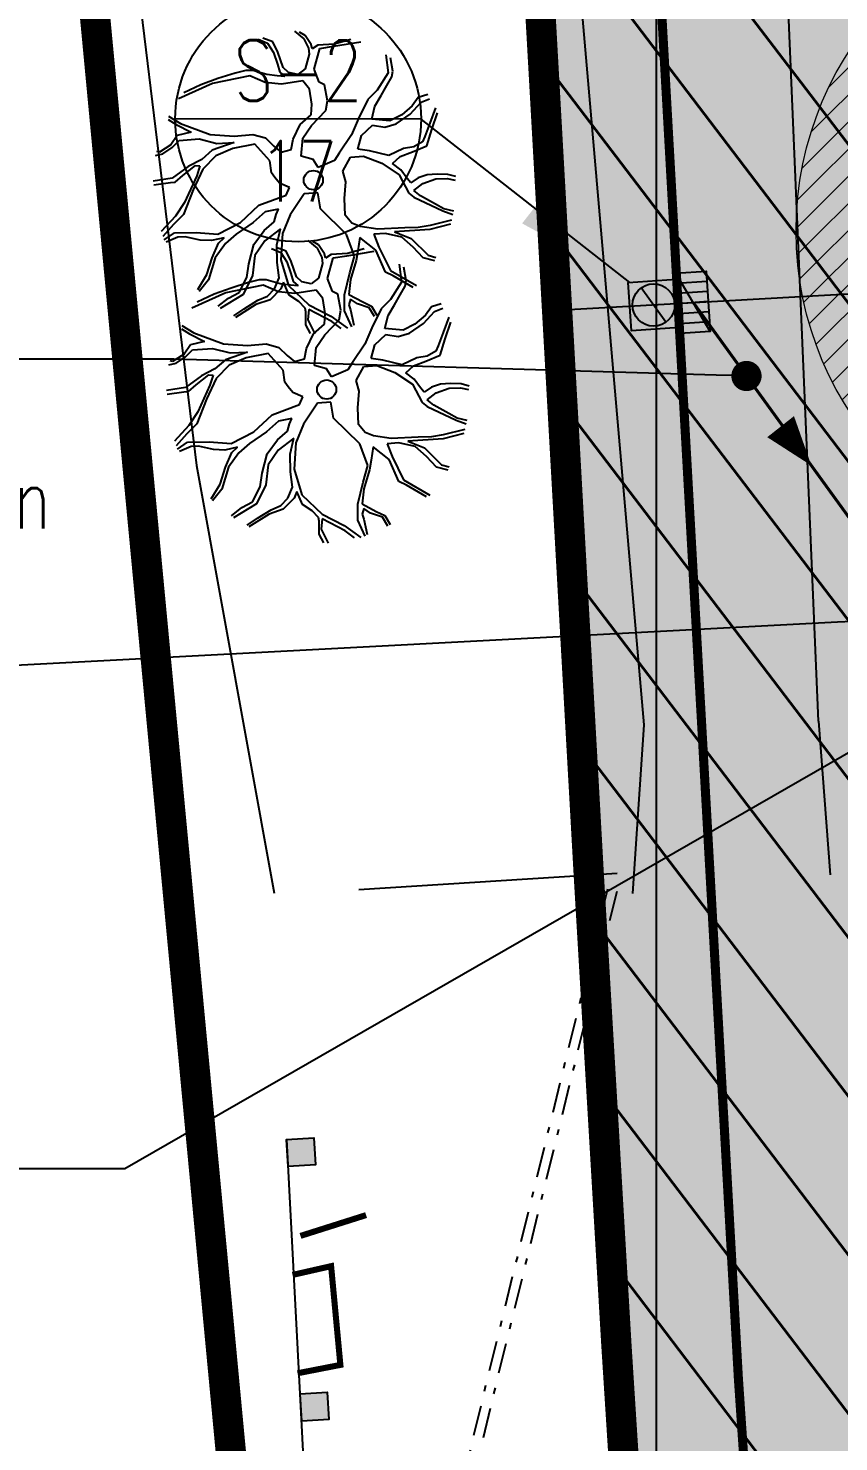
# Model space of a CAD drawing. Extents: x 352140 to 354978, y 6304672 to 6307963.
# Drawn here: x 352289.63 to 352303.01, y 6305574.06 to 6305597.43 of the extents above; entities that cross this region are included whole.
import ezdxf
from ezdxf import colors
from ezdxf.entities.mleader import LeaderData, LeaderLine
from ezdxf.enums import TextEntityAlignment as Align
from ezdxf.math import Vec2, Vec3

# ---------------------------------------------------------------- set-up
doc = ezdxf.new("R2010")
doc.units = 0
for name, pattern in [('CENTER', [50.800000000000004, 31.75, -6.35, 6.35, -6.35]), ('CONTINUOS', [0]), ('DASHDOT', [1, 0.5, -0.25, 0, -0.25]), ('DASHED', [19.049999999999997, 12.7, -6.35]), ('JPG_DASHDOT', [1, 0.5, -0.25, 0, -0.25])]:
    doc.linetypes.add(name, pattern=pattern)
doc.layers.get('0').update_dxf_attribs({"linetype": 'CONTINUOUS'})
for name, color, linetype in [('00-S2_ALL AREA APORTANTES', 150, 'CONTINUOUS'), ('00_All ext_Descarga sum', 1, 'CONTINUOUS'), ('00_All ext_Txt', 4, 'CONTINUOUS'), ('00_S2_All ext_Sumidero', 3, 'CONTINUOUS'), ('01_Dem Ext_Transl_niv.anillo', 130, 'CONTINUOUS'), ('02_Geo ext_Acotamiento', 7, 'CONTINUOUS'), ('02_Geo ext_Eje', 4, 'CONTINUOUS'), ('03_Pav ext_HCV', 34, 'CONTINUOUS'), ('03_Pav ext_Vereda HC', 42, 'CONTINUOUS'), ('03_Pav proy_Solera Tipo A', 1, 'CONTINUOUS'), ('03_S2_Pav ext_Borde vereda', 7, 'CONTINUOUS'), ('05_All ext_Txt', 4, 'CONTINUOUS'), ('1-CERCO MALLA', 252, 'MALLA_LINE'), ('1-coordenadas', 8, 'CONTINUOUS'), ('1-OA', 7, 'CONTINUOUS'), ('1-PILAR', 252, 'CONTINUOUS'), ('1-REJA', 252, 'FENCELINE1'), ('TOP-URB-SOLERAS', 2, 'JPG_DASHDOT'), ('Z-ARBOLX', 253, 'CONTINUOUS')]:
    doc.layers.add(name, color=color, linetype=linetype)
doc.layers.add('0_ASD_LINEA OFICIAL', color=253, linetype='DASHDOT', lineweight=20)
doc.layers.add('0_ASD_TOPOGRAFIA_ELEMENTOS', color=7, linetype='CONTINUOS', lineweight=5, true_color=0xbdbdbd)
doc.styles.add('ROMANS', font='romans.shx', dxfattribs={"width": 0.75})
doc.linetypes.add('FENCELINE1', pattern='A,6.35,-2.54,[133,ltypeshp.shx,S=2.54,R=0,X=-2.54,Y=0],-2.54,25.4', length=36.83)
doc.linetypes.add('MALLA_LINE', pattern='A,0.5,-0.2,["MLL",Standard,S=0.1,R=0,X=-0.1,Y=-0.05],-0.25', length=0.95)
doc.dimstyles.new('acio', dxfattribs={"dimscale": 0, "dimtxt": 2, "dimasz": 2, "dimexe": 1, "dimexo": 1, "dimtad": 1, "dimrnd": 0.05, "dimzin": 1, "dimtxsty": 'ROMANS', "dimcen": 2.5, "dimclrt": 2, "dimaunit": 2, "dimazin": 0, "dimtfac": 1, "dimtmove": 0, "dimatfit": 3, "dimfxl": 1, "dimfxlon": 1, "dimarcsym": 0})
doc.dimstyles.new('Principal', dxfattribs={"dimscale": 0, "dimtxt": 2, "dimasz": 2, "dimexe": 1, "dimexo": 1, "dimtad": 1, "dimrnd": 0.05, "dimzin": 1, "dimtxsty": 'ROMANS', "dimcen": 2.5, "dimclrt": 2, "dimaunit": 2, "dimadec": 0, "dimazin": 0, "dimtfac": 1, "dimtmove": 0, "dimatfit": 3, "dimfxl": 1, "dimfxlon": 1, "dimarcsym": 0})
pattern_1 = [(127.2451660467093, (0, 0), (-1.263734244477452, -0.9607975902004564), [])]

# ---------------------------------------------------------------- blocks, each defined once
blk = doc.blocks.new('COORDENADAS')
at = {"layer": '1-coordenadas'}
blk.add_line((120, -900.625), (120, -0.625), dxfattribs=at)
blk = doc.blocks.new('ARBOLX')
at = {"layer": 'Z-ARBOLX', "linetype": 'Continuous'}
for p, q in [((-1.334957128487986, 4.572708738811343), (-1.667915192419059, 4.694562601183861)), ((-0.6188166282991006, 4.924697207883582), (-0.3111254566792923, 4.670389656703264)), ((-0.2690927321900745, 4.779911369283582), (-0.4569497017619142, 4.89381944006891)), ((-0.07332751649482816, 4.488184894018559), (-0.2690927321900745, 4.779911369283582)), ((-1.82012200963527, 4.665258889070174), (-1.51126371132159, 4.527837354404255)), ((-1.51126371132159, 4.527837354404255), (-1.319061263919139, 4.217488017080541)), ((-1.170397401340779, 4.228165087553862), (-1.334957128487986, 4.572708738811343)), ((-1.319061263919139, 4.217488017080541), (-1.181569427202703, 3.83950285031824)), ((-0.994168169675504, 3.7256817098787), (-1.170397401340779, 4.228165087553862)), ((-0.3111254566792923, 4.670389656703264), (-0.1592634293847368, 4.36773566696138)), ((-0.1592634293847368, 4.36773566696138), (-0.134519885440568, 4.167403262665175)), ((-0.03820254175116133, 4.344642067471796), (-0.07332751649482816, 4.488184894018559)), ((0.1524921555264882, 4.464830943166817), (-0.03820254175116133, 4.344642067471796)), ((0.02133109376700304, 3.668807244375785), (0.2152120881764858, 4.35507058312578)), ((0.6828185207832576, 4.500518425673363), (0.1524921555264882, 4.464830943166817)), ((0.2152120881764858, 4.35507058312578), (0.6683670678685303, 4.424761256490456)), ((0.6683670678685303, 4.424761256490456), (1.563932405914784, 4.573050795059316)), ((1.234688375402584, 4.64919465674393), (0.6828185207832576, 4.500518425673363)), ((-1.181569427202703, 3.83950285031824), (-1.107251345466466, 3.571374881301381)), ((-0.134519885440568, 4.167403262665175), (-0.2688115360624579, 3.685118691937532)), ((2.39871336374199, 4.147145875245769), (2.471124411347773, 3.55324137282696)), ((2.626963462500498, 3.601585922204322), (2.544291329424595, 4.047617335651012)), ((-3.159052287126542, 3.356637383818452), (-3.721739471008732, 3.151254726975822)), ((-2.094434389919115, 3.446537914176588), (-3.3365359034824, 3.194881873290797)), ((-2.579609177894781, 3.539089954829251), (-3.159052287126542, 3.356637383818452)), ((-2.227481562754292, 3.628494122043776), (-2.579609177894781, 3.539089954829251)), ((-1.997671241089847, 3.623691677819807), (-2.227481562754292, 3.628494122043776)), ((-1.590464561063527, 3.233291871227266), (-2.094434389919115, 3.446537914176588)), ((-1.540089521306072, 3.497367076808587), (-1.997671241089847, 3.623691677819807)), ((-1.193197165183847, 3.450927543430225), (-1.540089521306072, 3.497367076808587)), ((-0.9470470029782518, 3.423274385768309), (-1.193197165183847, 3.450927543430225)), ((-1.107251345466466, 3.571374881301381), (-0.9470470029782518, 3.423274385768309)), ((-0.3443740956627153, 3.289005883565551), (-1.057746333864088, 3.170696385774136)), ((-0.8171186224644771, 3.555065322927476), (-0.994168169675504, 3.7256817098787)), ((-0.5137828355027523, 3.497200927471567), (-0.8171186224644771, 3.555065322927476)), ((-0.2688115360624579, 3.685118691937532), (-0.5137828355027523, 3.497200927471567)), ((-0.1245686732399918, 3.012427216204742), (-0.3443740956627153, 3.289005883565551)), ((0.1918988827937937, 3.245045056715753), (0.02133109376700304, 3.668807244375785)), ((2.471124411347773, 3.55324137282696), (2.10978451340452, 2.976994965898484)), ((2.432279944822767, 3.13039049042527), (2.591037985791445, 3.41325797844911)), ((2.591037985791445, 3.41325797844911), (2.626963462500498, 3.601585922204322)), ((-3.3365359034824, 3.194881873290797), (-4.457083465928918, 2.691385731153787)), ((-3.721739471008732, 3.151254726975822), (-4.275291723258306, 2.885359547766711)), ((-1.057746333864088, 3.170696385774136), (-1.590464561063527, 3.233291871227266)), ((-0.05315967456772341, 2.509774419355381), (-0.1245686732399918, 3.012427216204742)), ((0.3629999269405744, 3.154067071762256), (0.1918988827937937, 3.245045056715753)), ((0.471652196298237, 2.625007243319487), (0.3629999269405744, 3.154067071762256)), ((2.10978451340452, 2.976994965898484), (1.798819655144143, 2.664823765757319)), ((2.242475160171125, 2.795537996022176), (2.432279944822767, 3.13039049042527)), ((3.779054874567919, 2.834443213201666), (3.467386679165429, 2.73775222526092)), ((-0.07708895924770331, 2.162581976830552), (-0.05315967456772341, 2.509774419355381)), ((0.4104598273524971, 2.304225611967922), (0.471652196298237, 2.625007243319487)), ((1.798819655144143, 2.664823765757319), (1.491052961599962, 2.039321505400949)), ((1.926286778962094, 2.015066156647663), (2.028996601537983, 2.445036566537965)), ((2.028996601537983, 2.445036566537965), (2.242475160171125, 2.795537996022176)), ((3.268337870075811, 2.463001838392302), (2.91703259163296, 2.158525984625157)), ((3.194378335560032, 2.183691893351352), (3.563705852097883, 2.582535980609464)), ((3.467386679165429, 2.73775222526092), (3.268337870075811, 2.463001838392302)), ((3.563705852097883, 2.582535980609464), (3.834577915349655, 2.687009247689275)), ((4.030422503515183, 2.395698857231764), (3.848971770128628, 1.88294291839884)), ((-4.798486811667317, 2.007533968802818), (-4.537114283477422, 1.840565835969755)), ((-4.785493245504767, 2.119083785592011), (-4.384818187038036, 1.87028374370675)), ((-4.384818187038036, 1.87028374370675), (-3.407016077080698, 1.507448190688592)), ((-0.4319768194891367, 1.839487040582753), (-0.07708895924770331, 2.162581976830552)), ((-0.06113353578894021, 1.807781120694926), (0.4104598273524971, 2.304225611967922)), ((1.491052961599962, 2.039321505400949), (1.261601187229644, 1.496686035567109)), ((2.522941717646063, 1.960018081241287), (1.926286778962094, 2.015066156647663)), ((2.91703259163296, 2.158525984625157), (2.522941717646063, 1.960018081241287)), ((2.734759521548767, 1.860841732343033), (3.194378335560032, 2.183691893351352)), ((3.848971770128628, 1.88294291839884), (3.681881320719185, 1.445520045768717)), ((3.914065641008165, 1.674913277334781), (4.102721283226856, 2.225331026305867)), ((-4.501176878863589, 1.481953212056396), (-4.707480248922366, 1.169119262684035)), ((-4.537114283477422, 1.840565835969755), (-4.040834914055267, 1.589319381286259)), ((-4.040834914055267, 1.589319381286259), (-4.501176878863589, 1.481953212056396)), ((-3.407016077080698, 1.507448190688592), (-2.620891236914758, 1.455293017434087)), ((-2.620891236914758, 1.455293017434087), (-2.002690919078304, 1.51324359795035)), ((-2.002690919078304, 1.51324359795035), (-1.585459526229897, 1.394616234914793)), ((-0.6706428978877739, 1.356948009517509), (-0.4319768194891367, 1.839487040582753)), ((-0.3497306780482177, 1.393536889925599), (-0.06113353578894021, 1.807781120694926)), ((1.261601187229644, 1.496686035567109), (0.8527357737766579, 0.8904693877102545)), ((1.465433393915191, 1.027973327856671), (1.592530042458748, 1.472594199263767)), ((1.592530042458748, 1.472594199263767), (1.951050136485719, 1.814729971563793)), ((1.951050136485719, 1.814729971563793), (2.35869088565596, 1.75670206245195)), ((2.35869088565596, 1.75670206245195), (2.734759521548767, 1.860841732343033)), ((3.681881320719185, 1.445520045768717), (3.605504441307858, 1.264467127406533)), ((3.749024213880148, 1.139724599057445), (3.914065641008165, 1.674913277334781)), ((-5.088338338542599, 0.9290508510384825), (-5.16905880599279, 0.944449102948056)), ((-4.707480248922366, 1.169119262684035), (-5.088338338542599, 0.9290508510384825)), ((-4.974006834342617, 0.8682047302754654), (-4.661102046527958, 1.082199708725966)), ((-4.661102046527958, 1.082199708725966), (-4.428888005830231, 1.311587270316522)), ((-4.428888005830231, 1.311587270316522), (-3.769881649014678, 1.361753683717325)), ((-3.769881649014678, 1.361753683717325), (-3.190773422876191, 1.212246661267272)), ((-3.33863476226179, 0.9865016838230076), (-3.689949947458445, 0.6820277204496961)), ((-2.620098620474892, 1.240227000856976), (-3.33863476226179, 0.9865016838230076)), ((-2.656103469579648, 1.051482972294252), (-3.225975748789097, 0.8084347257336049)), ((-3.190773422876191, 1.212246661267272), (-2.620098620474892, 1.240227000856976)), ((-1.938734454486621, 1.188322272813821), (-2.656103469579648, 1.051482972294252)), ((-1.435636483030066, 0.6427775770043809), (-1.938734454486621, 1.188322272813821)), ((-1.585459526229897, 1.394616234914793), (-1.301265459936985, 1.125478232541354)), ((-1.301265459936985, 1.125478232541354), (-1.067553575866441, 0.9243294715070078)), ((-1.067553575866441, 0.9243294715070078), (-0.7353900180896744, 1.017531718352984)), ((-0.7353900180896744, 1.017531718352984), (-0.6706428978877739, 1.356948009517509)), ((-0.4005397869514127, 0.7970897856557713), (-0.3497306780482177, 1.393536889925599)), ((1.853052416545324, 0.9733335413475288), (1.465433393915191, 1.027973327856671)), ((2.492899128904355, 0.8122400335578277), (1.853052416545324, 0.9733335413475288)), ((2.978507986024852, 1.052059890385863), (2.492899128904355, 0.8122400335578277)), ((2.863742412604552, 0.7805341136681818), (3.270600452086001, 0.9375703307396179)), ((3.323361226615816, 1.103384273468691), (2.978507986024852, 1.052059890385863)), ((3.270600452086001, 0.9375703307396179), (3.749024213880148, 1.139724599057445)), ((3.605504441307858, 1.264467127406533), (3.323361226615816, 1.103384273468691)), ((-5.214198586731982, 0.8162175979596213), (-4.974006834342617, 0.8682047302754654)), ((-4.314265398675161, 0.1559465842292411), (-3.89501672517963, 0.4864977603792795)), ((-3.689949947458445, 0.6820277204496961), (-4.131566336955075, 0.4535495749314578)), ((-3.89501672517963, 0.4864977603792795), (-3.749985096462296, 0.4781339947985543)), ((-3.749985096462296, 0.4781339947985543), (-3.855090560561621, 0.1464267369447043)), ((-3.225975748789097, 0.8084347257336049), (-3.646391548979409, 0.3609975342787948)), ((-1.386058226128625, 0.2425368701842672), (-1.435636483030066, 0.6427775770043809)), ((-0.003716366969456431, 0.6823554507718654), (-0.4005397869514127, 0.7970897856557713)), ((0.155310942071992, 0.4173708303278545), (-0.003716366969456431, 0.6823554507718654)), ((0.7016780989933977, 0.6456004210285755), (0.155310942071992, 0.4173708303278545)), ((0.8527357737766579, 0.8904693877102545), (0.7016780989933977, 0.6456004210285755)), ((0.9710481524552961, 0.3012280793409445), (1.225974699001199, 0.7605003133685386)), ((1.225974699001199, 0.7605003133685386), (1.65205377114944, 0.7967612653537799)), ((1.65205377114944, 0.7967612653537799), (2.256616955882237, 0.5638947878869658)), ((2.256616955882237, 0.5638947878869658), (2.832885564598655, 0.1802809128057561)), ((2.611150119373633, 0.5550339114615781), (2.863742412604552, 0.7805341136681818)), ((2.885745525028142, 0.346507159552857), (2.611150119373633, 0.5550339114615781)), ((-4.666391124025722, 0.06655232437151426), (-5.291800130425145, -0.02907987978687743)), ((-4.131566336955075, 0.4535495749314578), (-4.666391124025722, 0.06655232437151426)), ((-4.566439717156754, -0.06962308301626763), (-4.314265398675161, 0.1559465842292411)), ((-3.855090560561621, 0.1464267369447043), (-4.253592527551518, -0.7354516030391096)), ((-3.646391548979409, 0.3609975342787948), (-3.965421376928134, -0.3211261106880556)), ((-1.26977688554598, 0.08351263854456192), (-1.386058226128625, 0.2425368701842672)), ((-1.116757638308627, -0.1022534454968991), (-1.26977688554598, 0.08351263854456192)), ((1.071296718336271, -0.05035005703757633), (0.9710481524552961, 0.3012280793409445)), ((2.832885564598655, 0.1802809128057561), (3.156551973257592, -0.4288312752978527)), ((3.101472908372671, 0.05097269850739394), (2.885745525028142, 0.346507159552857)), ((3.221376576064358, -0.0890088066826138), (3.101472908372671, 0.05097269850739394)), ((3.46317135361187, 0.07978119017207064), (3.221376576064358, -0.0890088066826138)), ((3.754530762199465, 0.1807775126999331), (3.46317135361187, 0.07978119017207064)), ((3.616170787268857, -0.1059811142895342), (4.043416986111879, 0.04716585421010677)), ((4.092198907464081, 0.1944363072743727), (3.754530762199465, 0.1807775126999331)), ((4.043416986111879, 0.04716585421010677), (4.421534644286112, 0.05353971724434814)), ((4.446722164203493, 0.1855773200350086), (4.092198907464081, 0.1944363072743727)), ((4.421534644286112, 0.05353971724434814), (4.684510197560485, 0.003374447744135978)), ((4.706065483540442, 0.1163712132711225), (4.446722164203493, 0.1855773200350086)), ((-5.27299518271775, -0.1497757724755502), (-4.715087545811002, -0.08032374778304074)), ((-4.715087545811002, -0.08032374778304074), (-4.566439717156754, -0.06962308301626763)), ((-3.965421376928134, -0.3211261106880556), (-4.288792963597189, -1.139253632423788)), ((-0.7874318082376703, -0.2431481463409), (-1.116757638308627, -0.1022534454968991)), ((-0.8985651477969441, -0.4956330870027159), (-0.7874318082376703, -0.2431481463409)), ((-0.3039314009292866, -0.4529309316731087), (-0.771086227361593, -1.145382680359035)), ((0.1421216354865464, -0.4204699485071615), (-0.3039314009292866, -0.4529309316731087)), ((0.2303758387315611, -0.9456386367764935), (0.1421216354865464, -0.4204699485071615)), ((1.027672704834913, -0.609131572797196), (1.071296718336271, -0.05035005703757633)), ((3.156551973257592, -0.4288312752978527), (3.320467922077114, -0.557474848761558)), ((3.319665398884354, -0.3424069417906139), (3.616170787268857, -0.1059811142895342)), ((3.537055366203276, -0.5207186763236678), (3.319665398884354, -0.3424069417906139)), ((-4.253592527551518, -0.7354516030391096), (-4.549376655003471, -1.187371329673624)), ((-2.411715261755489, -1.399529461066777), (-1.800600984707671, -0.8318835792015307)), ((-1.800600984707671, -0.8318835792015307), (-0.8985651477969441, -0.4956330870027159)), ((1.047983512952669, -1.160375584655412), (1.027672704834913, -0.609131572797196)), ((3.320467922077114, -0.557474848761558), (4.280790895340033, -1.014361279771038)), ((4.030207865946068, -0.790671145043234), (3.537055366203276, -0.5207186763236678)), ((4.315105329928883, -0.9428244028040353), (4.030207865946068, -0.790671145043234)), ((-4.549376655003471, -1.187371329673624), (-5.024522879535652, -1.702440573400963)), ((-4.288792963597189, -1.139253632423788), (-4.623700732399811, -1.466170241388681)), ((-3.155429016632297, -1.785294270077429), (-2.411715261755489, -1.399529461066777)), ((-1.992880843825333, -1.401353960769484), (-2.547590315940397, -1.784137046888645)), ((-1.590386205887626, -1.047862791432635), (-1.992880843825333, -1.401353960769484)), ((-1.624797805225171, -1.666750650898393), (-1.297057207959369, -1.377513317380362)), ((-1.154005075411078, -0.9552283452976553), (-1.590386205887626, -1.047862791432635)), ((-1.297057207959369, -1.377513317380362), (-1.230352234488237, -1.136286934843156)), ((-1.230352234488237, -1.136286934843156), (-1.154005075411078, -0.9552283452976553)), ((-0.771086227361593, -1.145382680359035), (-1.014987564854891, -1.763765412018984)), ((1.094728279529591, -1.794744848006303), (0.2303758387315611, -0.9456386367764935)), ((1.271413152273453, -1.417901617003736), (1.047983512952669, -1.160375584655412)), ((4.567783821432386, -1.325502758672883), (3.853102610465612, -1.499868349208555)), ((4.280790895340033, -1.014361279771038), (4.612126697541498, -1.137291763274334)), ((4.635224872857179, -1.023634461424081), (4.315105329928883, -0.9428244028040353)), ((-4.623700732399811, -1.466170241388681), (-4.96903463959643, -1.861521269242076)), ((-4.923450770321324, -1.977201971665636), (-4.592919406243709, -1.745726853268934)), ((-4.592919406243709, -1.745726853268934), (-3.87723278878002, -1.726106500887909)), ((-3.87723278878002, -1.726106500887909), (-3.155429016632297, -1.785294270077429)), ((-2.547590315940397, -1.784137046888645), (-2.898905501136142, -2.088611010260138)), ((-1.964572510435573, -2.130002181485906), (-1.624797805225171, -1.666750650898393)), ((-1.090486459694148, -1.612541382626659), (-1.604831918391028, -2.00300378119573)), ((-1.211630825592692, -2.136780842527514), (-1.090486459694148, -1.612541382626659)), ((-1.014987564854891, -1.763765412018984), (-1.075815259333467, -2.632006661326159)), ((1.356482948176563, -2.509134862179053), (1.094728279529591, -1.794744848006303)), ((1.543533544008824, -1.528581300473888), (1.271413152273453, -1.417901617003736)), ((2.133019421215067, -1.621318557474297), (1.543533544008824, -1.528581300473888)), ((2.377994439839313, -1.765845933899982), (1.996335716740759, -1.790836532425601)), ((1.996335716740759, -1.790836532425601), (2.166554996736522, -2.214111279845383)), ((3.02139407413506, -1.575849733630093), (2.133019421215067, -1.621318557474297)), ((2.919849488464024, -1.888944035570603), (2.377994439839313, -1.765845933899982)), ((3.847867351446439, -1.635712049801441), (2.682497353494909, -1.70682431525529)), ((2.682497353494909, -1.70682431525529), (3.226817509285866, -1.927767594970646)), ((3.463811097034522, -1.562449401229969), (3.02139407413506, -1.575849733630093)), ((3.853102610465612, -1.499868349208555), (3.463811097034522, -1.562449401229969)), ((4.532081041682432, -1.453511814399462), (3.847867351446439, -1.635712049801441)), ((-4.473095111023213, -1.886124442060463), (-4.859979186313467, -2.046960630366812)), ((-4.240088453884709, -1.871802898253009), (-4.473095111023213, -1.886124442060463)), ((-3.738583732196275, -1.987203763157595), (-4.240088453884709, -1.871802898253009)), ((-3.363682222999159, -1.999950108573103), (-3.738583732196275, -1.987203763157595)), ((-2.947689251806878, -1.903426413869965), (-3.363682222999159, -1.999950108573103)), ((-3.346902572901854, -2.569812745112358), (-3.12872572955439, -2.083806675642336)), ((-2.898905501136142, -2.088611010260138), (-3.242244864354689, -2.570495309057151)), ((-3.12872572955439, -2.083806675642336), (-2.947689251806878, -1.903426413869965)), ((-2.127228202792139, -2.76345212261549), (-1.964572510435573, -2.130002181485906)), ((-1.604831918391028, -2.00300378119573), (-1.928209114035781, -2.488696066980992)), ((-1.198489078878083, -2.725714035981582), (-1.211630825592692, -2.136780842527514)), ((1.473125112604976, -2.336224985045192), (1.412014005919445, -2.656580624234266)), ((1.535912489671318, -1.898628692611965), (1.473125112604976, -2.336224985045192)), ((2.064209777663564, -2.31212776866596), (1.535912489671318, -1.898628692611965)), ((2.386718966454282, -3.038127861262183), (2.064209777663564, -2.31212776866596)), ((2.166554996736522, -2.214111279845383), (2.542548110779535, -2.989781422698798)), ((3.297521280875117, -2.214950086978206), (2.919849488464024, -1.888944035570603)), ((3.226817509285866, -1.927767594970646), (3.790673780618818, -2.484902555699591)), ((3.62757026174404, -2.571328778394673), (3.297521280875117, -2.214950086978206)), ((-3.515679199596889, -3.124474379384992), (-3.346902572901854, -2.569812745112358)), ((-3.242244864354689, -2.570495309057151), (-3.463251418446816, -3.290610122758153)), ((-2.193210025541703, -3.220162496931152), (-2.127228202792139, -2.76345212261549)), ((-1.928209114035781, -2.488696066980992), (-2.013786479630653, -3.156583208094162)), ((-1.126561029690492, -3.228014087702832), (-1.198489078878083, -2.725714035981582)), ((-1.075815259333467, -2.632006661326159), (-0.8188519343557346, -3.482335324610176)), ((1.20811429434616, -3.067689525811147), (1.356482948176563, -2.509134862179053)), ((1.412014005919445, -2.656580624234266), (1.228870968227056, -3.286553623227519)), ((4.008077434345068, -2.6631963659147), (3.62757026174404, -2.571328778394673)), ((3.790673780618818, -2.484902555699591), (4.050028896574076, -2.554100645500512)), ((-3.818216761218537, -3.614111236456665), (-3.515679199596889, -3.124474379384992)), ((-2.455846845099586, -3.717431361907074), (-2.193210025541703, -3.220162496931152)), ((-2.013786479630653, -3.156583208094162), (-2.321541376556524, -3.782077452697195)), ((-1.279273271559759, -3.590117578647551), (-1.126561029690492, -3.228014087702832)), ((1.027458067265798, -3.795501575072194), (1.20811429434616, -3.067689525811147)), ((2.634876633992462, -3.163549172768398), (2.386718966454282, -3.038127861262183)), ((2.542548110779535, -2.989781422698798), (3.410897388940612, -3.487892874389217)), ((3.295422351206071, -3.543916736214669), (2.634876633992462, -3.163549172768398)), ((-3.463251418446816, -3.290610122758153), (-3.768642223425559, -3.68190680117732)), ((-2.805479632666902, -3.904686377140024), (-2.455846845099586, -3.717431361907074)), ((-1.515040173723719, -3.838129891484641), (-1.279273271559759, -3.590117578647551)), ((-1.070318617842531, -3.590951858497647), (-1.432358073348041, -3.951698239723555)), ((-0.9863226344323266, -3.372326409749803), (-1.070318617842531, -3.590951858497647)), ((-0.7957114154951341, -3.799470592235593), (-0.9863226344323266, -3.372326409749803)), ((-0.8188519343557346, -3.482335324610176), (-0.1447521046529801, -4.119270310598949)), ((1.228870968227056, -3.286553623227519), (1.176100226398376, -3.784830631166187)), ((-3.149609722535388, -4.171494752003127), (-2.805479632666902, -3.904686377140024)), ((-2.321541376556524, -3.782077452697195), (-3.079726397852937, -4.243595651310898)), ((-1.903598629604858, -4.116196824472354), (-2.570243964396468, -4.536396944282387)), ((-2.286408445397683, -4.258097031392026), (-1.833974726713677, -3.972912460099906)), ((-1.432358073348041, -3.951698239723555), (-1.903598629604858, -4.116196824472354)), ((-1.833974726713677, -3.972912460099906), (-1.515040173723719, -3.838129891484641)), ((-0.4808134451786827, -4.016106428338389), (-0.7957114154951341, -3.799470592235593)), ((-0.2710543784023685, -4.231998707804451), (-0.4808134451786827, -4.016106428338389)), ((-0.1447521046529801, -4.119270310598949), (0.58016244285227, -4.492193429479812)), ((1.03100304320651, -4.323813610704747), (1.027458067265798, -3.795501575072194)), ((1.231635063798421, -3.932256580925241), (1.175301614298405, -4.116691495320993)), ((1.175301614298405, -4.116691495320993), (1.227650023052774, -4.283243323503484)), ((1.176100226398376, -3.784830631166187), (1.632090717641404, -4.027950078545473)), ((1.452667171804933, -4.091529367382464), (1.231635063798421, -3.932256580925241)), ((1.845858357851284, -4.225304538320415), (1.452667171804933, -4.091529367382464)), ((1.632090717641404, -4.027950078545473), (1.920984958515874, -4.161573533578121)), ((1.920984958515874, -4.161573533578121), (2.092811043250549, -4.468025604161085)), ((-2.623293881049904, -4.486819953355734), (-2.286408445397683, -4.258097031392026)), ((-0.2518135322316084, -4.352777752470502), (-0.2710543784023685, -4.231998707804451)), ((-0.2502897481072068, -4.783339558576699), (-0.2518135322316084, -4.352777752470502)), ((-0.1530925300567105, -4.273813898660592), (-0.1775568991761247, -4.621335493231527)), ((-0.1775568991761247, -4.621335493231527), (0.05021821805075888, -5.075302792116418)), ((0.6085481274103586, -4.673486886906176), (-0.1530925300567105, -4.273813898660592)), ((0.58016244285227, -4.492193429479812), (1.122732690841985, -4.890776021476995)), ((1.269834150672068, -4.845230956165324), (1.03100304320651, -4.323813610704747)), ((1.227650023052774, -4.283243323503484), (1.339496738019079, -4.793189068856009)), ((2.021304879904164, -4.512723789812298), (1.845858357851284, -4.225304538320415)), ((-0.09480539370451879, -5.066950821870705), (-0.2502897481072068, -4.783339558576699)), ((0.9194356345024062, -4.908670448847261), (0.6085481274103586, -4.673486886906176))]:
    blk.add_line(p, q, dxfattribs=at)
at = {"layer": 'Z-ARBOLX'}
blk.add_circle((0, 0), 0.3171988003456461, dxfattribs=at)
blk = doc.blocks.new('_Dot')
at = {"color": 0, "linetype": 'ByBlock', "lineweight": -2}
blk.add_line((-0.5, 0), (-1, 0), dxfattribs=at)
at = {"color": 0, "linetype": 'ByBlock', "const_width": 0.5}
blk.add_lwpolyline([(-0.25, 0, 1), (0.25, 0, 1)], format="xyb", close=True, dxfattribs=at)
blk = doc.blocks.new('SUMIDEROS2-flat-36')
h = blk.add_hatch(color=256)
h.dxf.hatch_style = 1
h.paths.add_polyline_path([(-2384012.433764914, 5850958.890662028), (-2384013.236991516, 5850959.486335617), (-2384012.135928119, 5850959.292275329)])
h = blk.add_hatch(color=256)
h.dxf.hatch_style = 1
h.paths.add_polyline_path([(-2384013.425125614, 5850958.89225714, 1), (-2384012.727470282, 5850958.835011723)])
at = {"ltscale": 0.5}
blk.add_line((-2384012.135928119, 5850959.292275329), (-2384013.236991516, 5850959.486335617), dxfattribs=at)
for points in [[(-2384012.939154722, 5850959.887948919), (-2384012.135928119, 5850959.292275329), (-2384012.433764914, 5850958.890662028), (-2384013.236991516, 5850959.486335617)], [(-2384013.236991516, 5850959.486335617), (-2384012.939154722, 5850959.887948919), (-2384012.135928119, 5850959.292275329), (-2384012.433764914, 5850958.890662028)]]:
    blk.add_lwpolyline(points, close=True)
for points in [[(-2384013.103120416, 5850959.387056686), (-2384012.805283621, 5850959.788669988)], [(-2384012.969249316, 5850959.287777754), (-2384012.671412521, 5850959.689391055)], [(-2384012.835378215, 5850959.188498823), (-2384012.53754142, 5850959.590112124)], [(-2384012.514087574, 5850958.950229387), (-2384012.990626445, 5850958.307648106), (-2384013.633207727, 5850958.784186976), (-2384013.156668856, 5850959.426768258)], [(-2384012.701507115, 5850959.089219891), (-2384012.40367032, 5850959.490833192)], [(-2384012.701507115, 5850959.089219891), (-2384012.40367032, 5850959.490833192)], [(-2384012.567636014, 5850958.98994096), (-2384012.269799219, 5850959.391554261)], [(-2384012.727470282, 5850958.835011723), (-2384013.425125613, 5850958.89225714)]]:
    blk.add_lwpolyline(points)
blk.add_circle((-2384013.076297948, 5850958.863634431), 0.35, dxfattribs=at)
blk = doc.blocks.new('*D1310')
at = {"layer": '02_Geo ext_Acotamiento', "color": 0, "lineweight": -2, "transparency": 16777216}
blk.add_line((352306.4345919453, 6305575.490918088), (352312.341629026, 6305576.814791181), dxfattribs=at)
at = {"layer": '02_Geo ext_Acotamiento', "color": 0, "transparency": 16777216}
blk.add_solid([(352312.305180209, 6305576.97742347), (352312.3780778428, 6305576.652158891), (352313.317422762, 6305577.033484082)], dxfattribs=at)
at = {"layer": '02_Geo ext_Acotamiento', "color": 2, "transparency": 16777216, "insert": (352308.7016977405, 6305576.929273331), "char_height": 1, "attachment_point": 5, "rotation": 12.632272347519269, "style": 'ROMANS'}
blk.add_mtext('R102,05', dxfattribs=at)
blk = doc.blocks.new('A$C27410629')
at = {"layer": '0_ASD_LINEA OFICIAL', "ltscale": 8}
blk.add_lwpolyline([(108.2221276874889, 588.5412650801409, 0.5, 0.5, 0), (96.30552842778798, 763.7804398066692, 0.5, 0.5, 0), (94.84543201400629, 764.6166392889618, 0.5, 0.5, 0), (94.15927234333867, 774.7069386919011, 0.5, 0.5, 0), (93.50078330014185, 793.2351651731606, 0.5, 0.5, 0), (96.40828448285811, 798.3809679025271, 0.5, 0.5, -0.003728265322063399), (94.92213404930953, 821.7128187970329, 0.5, 0.5, 0), (91.97411899043072, 874.2595570397662, 0.5, 0.5, 0), (89.87965435057777, 904.4822556949803, 0.5, 0.5, -0.01840193141813321)], format="xyseb", dxfattribs=at)
at = {"layer": '0_ASD_LINEA OFICIAL', "ltscale": 8, "const_width": 0.5}
blk.add_lwpolyline([(108.2221276874889, 588.5412650801409), (107.3695120473967, 588.3108700874454), (106.3373067426874, 601.540489971927), (104.8399032004672, 620.7324855824099), (103.4370467598928, 638.9969361613603), (100.0072314411082, 685.3691653500409, 7.916786295022778e-05), (97.12729606317225, 721.6370601835806, 0.004750322554390458), (91.9126415367391, 781.0934453131649), (90.32654717257537, 798.241543049282), (85.38492037547985, 850.5229603688331), (80.53236033739813, 904.7807716003717), (78.45888305734843, 929.699225202492), (27.91760419635102, 924.0142686425806), (25.43836274091154, 972.681132629803), (22.6721831044224, 1024.686115636478), (83.11954794381745, 1027.794125205295, -6.479694240441707e-14)], format="xyb", dxfattribs=at)

msp = doc.modelspace()

# ---------------------------------------------------------------- hatches: boundary and pattern name
at = {"layer": '00-S2_ALL AREA APORTANTES', "linetype": 'DASHED', "lineweight": 40, "ltscale": 0.25}
h = msp.add_hatch(dxfattribs=at)
h.set_pattern_fill('ANSI31', color=40, scale=0.5, angle=82.24516604670926)
h.set_pattern_definition(pattern_1)
h.paths.add_polyline_path([(352307.7089597419, 6305631.451091021), (352296.227243574, 6305630.806935489), (352298.3614012819, 6305592.766754485), (352309.8431174497, 6305593.410910017), (352309.1440785239, 6305605.870892318)])
h = msp.add_hatch(dxfattribs=at)
h.set_pattern_fill('ANSI31', color=150, scale=0.5, angle=82.24516604670926)
h.set_pattern_definition(pattern_1)
edge = h.paths.add_edge_path()
edge.add_line((352310.1994109385, 6305587.0601756), (352309.8431174497, 6305593.410910017))
edge.add_line((352309.8431174497, 6305593.410910017), (352298.3614012819, 6305592.766754485))
edge.add_line((352298.3614012819, 6305592.766754485), (352298.8855047774, 6305583.424899494))
edge.add_arc((353570.4612973324, 6305652.696666113), 1273.461257307173, 183.1182258633428, 184.1702279855962)
edge.add_arc((355208.3114024925, 6303913.640963431), 3341.692684704677, 150.4818463206802, 150.5831869437093)
edge.add_line((352297.4640871257, 6305554.944684755), (352297.4972858097, 6305554.055731436))
edge.add_line((352297.4972858097, 6305554.055731436), (352311.4211457387, 6305555.343603484))
edge.add_line((352311.4211457387, 6305555.343603484), (352310.1994109385, 6305587.0601756))
at = {"layer": '03_Pav ext_HCV'}
h = msp.add_hatch(dxfattribs=at)
h.set_pattern_fill('SWAMP', color=256, scale=0.025, angle=-5.87842838446813e-10, style=0)
h.set_pattern_definition([(359.9999999994121, (0, 0), (0.3175000000056422, 0.5499261309017425), [0.079375, -0.555625]), (90, (0.0396875, -4.071855352894005e-13), (-0.3174999999943578, 0.5499261309082575), [0.0396875, -1.06016476181]), (90, (0.049609375, -5.089819191117507e-13), (-0.3174999999943578, 0.5499261309082575), [0.03175, -1.06810226181]), (90, (0.029765625, -3.053891514670504e-13), (-0.3174999999943578, 0.5499261309082575), [0.03175, -1.06810226181]), (59.99999999941215, (0.05953125000000001, -6.107783029341008e-13), (-0.3174999995629745, 0.5499261311573168), [0.0254, -0.6096]), (119.9999999994121, (0.01984375, -2.035927676447003e-13), (-0.6349999995686166, 2.555744082988348e-10), [0.0254, -0.6095999999999999])])
edge = h.paths.add_edge_path(flags=16)
edge.add_arc((352300.8374206088, 6305544.3799263), 2.000000001115855, 1.647129147588444, 89.71779123072211)
edge.add_line((352300.8472715134, 6305546.379902041), (352299.7266244207, 6305546.385421767))
edge.add_line((352299.7266244207, 6305546.385421767), (352297.769544319, 6305546.395061338))
edge.add_line((352297.769544319, 6305546.395061338), (352297.736265928, 6305545.995220398))
edge.add_line((352297.736265928, 6305545.995220398), (352299.737229846, 6305545.985364677))
edge.add_line((352299.737229846, 6305545.985364677), (352299.8742863747, 6305540.81532813))
edge.add_line((352299.8742863747, 6305540.81532813), (352300.8672274432, 6305540.801101528))
edge.add_arc((352300.8672274436, 6305542.801101528), 2, 269.9999999899948, 361.6823211574943)
edge.add_line((352302.8663653759, 6305542.859817177), (352302.8365942293, 6305544.437414034))
edge = h.paths.add_edge_path()
edge.add_line((352310.8662723316, 6305527.362027653), (352310.3910046924, 6305534.351060944))
edge.add_arc((352312.1369724429, 6305534.469790093), 1.749999999026133, 89.31784103744059, 183.8902335691468, ccw=False)
edge.add_line((352312.1578073105, 6305536.219666061), (352311.6220969402, 6305550.126854913))
edge.add_arc((352312.7349205835, 6305553.313114249), 3.375000002420077, 183.8902335856941, 250.7478832497948, ccw=False)
edge.add_line((352309.3676970605, 6305553.084136603), (352307.8427718737, 6305575.50887587))
edge.add_line((352307.8427718737, 6305575.50887587), (352305.7953360895, 6305612.111204949))
edge.add_line((352305.7953360895, 6305612.111204949), (352299.3018358103, 6305611.705242014))
edge.add_line((352299.3018358103, 6305611.705242014), (352301.3551351244, 6305575.106317166))
edge.add_line((352301.3551351244, 6305575.106317166), (352302.6045640155, 6305556.732879998))
edge.add_line((352302.6045640155, 6305556.732879998), (352302.6687713603, 6305553.360231278))
edge.add_arc((352299.6685668981, 6305553.304377713), 3.000724318528059, -90.0000000155598, 1.0665286225466843, ccw=False)
edge.add_line((352299.6685668973, 6305550.303653395), (352295.1785983777, 6305550.336098541))
edge.add_line((352295.1785983777, 6305550.336098541), (352295.5421054911, 6305546.406032558))
edge.add_line((352295.5421054911, 6305546.406032558), (352297.769544319, 6305546.395061338))
edge.add_line((352297.769544319, 6305546.395061338), (352297.8622030998, 6305541.244627436))
edge.add_line((352297.8622030998, 6305541.244627436), (352299.8636772525, 6305541.215524676))
edge.add_line((352299.8636772525, 6305541.215524676), (352299.8742863748, 6305540.815328129))
edge.add_line((352299.8742863748, 6305540.815328129), (352297.872812222, 6305540.844430888))
edge.add_line((352297.872812222, 6305540.844430888), (352296.0627618654, 6305540.870750219))
edge.add_line((352296.0627618654, 6305540.870750219), (352296.4500694482, 6305536.836769667))
edge.add_line((352296.4500694482, 6305536.836769667), (352300.1059254458, 6305536.754382834))
edge.add_arc((352300.0378287362, 6305533.75515572), 3.00000007389057, 1.081566390940793, 88.69933697024322, ccw=False)
edge.add_line((352303.0372943202, 6305533.811783042), (352303.3826972033, 6305526.865777086))
edge.add_line((352303.3826972033, 6305526.865777086), (352310.8662723316, 6305527.362027653))
at = {"layer": '03_Pav ext_Vereda HC'}
h = msp.add_hatch(dxfattribs=at)
h.set_pattern_fill('DOTS', color=256, scale=0.2)
h.set_pattern_definition([(0, (0, 0), (0.15875, 0.3175), [0, -0.3175])])
h.paths.add_polyline_path([(352299.2010074013, 6305613.502452648), (352298.8016354223, 6305613.480046793), (352298.5641759167, 6305617.471142729), (352298.9766457525, 6305617.495700689), (352297.933394954, 6305636.096943562), (352296.0695049587, 6305662.992496826), (352294.0744972049, 6305662.854240701), (352295.9374897185, 6305635.971637737), (352298.8893962423, 6305583.355536285), (352299.4200206823, 6305574.38030283), (352300.3714995899, 6305560.09298688), (352297.4639984072, 6305554.947184151), (352297.5586174893, 6305552.281558105), (352299.5573587121, 6305552.352505438), (352299.4827491157, 6305554.454420604), (352302.4075028026, 6305559.630757451), (352301.3551351244, 6305575.106317166)])
edge = h.paths.add_edge_path()
edge.add_line((352299.5715481787, 6305551.952757193), (352297.5728069559, 6305551.88180986))
edge.add_line((352297.5728069559, 6305551.88180986), (352297.6283045372, 6305550.318321873))
edge.add_arc((352298.6204892079, 6305549.111755901), 1.562124152135173, 49.73728085219773, 129.4311825418116, ccw=False)
edge.add_line((352299.6300797287, 6305550.303795685), (352299.5715481787, 6305551.952757193))
edge = h.paths.add_edge_path()
edge.add_arc((352299.1334536501, 6305538.168839798), 1.71650514061042, 232.9086292252193, 304.5094205790309, ccw=False)
edge.add_line((352298.0982502415, 6305536.799626959), (352298.2224022729, 6305534.972714229))
edge.add_line((352298.2224022729, 6305534.972714229), (352300.2177942431, 6305535.108401127))
edge.add_line((352300.2177942431, 6305535.108401127), (352300.1059254458, 6305536.754382834))
at = {"layer": '0_ASD_TOPOGRAFIA_ELEMENTOS'}
h = msp.add_hatch(dxfattribs=at)
h.set_pattern_fill('ANSI31', color=256, scale=0.1)
h.set_pattern_definition([(45, (346005.0347412064, 6303854.322652211), (-0.2245064030267289, 0.2245064030267289), [])])
edge = h.paths.add_edge_path()
edge.add_arc((352307.8089585473, 6305594.074828525), 5.5, 0, 360)
at = {"layer": '1-PILAR'}
h = msp.add_hatch(color=256, dxfattribs=at)
h.dxf.hatch_style = 1
h.paths.add_polyline_path([(352294.3417694668, 6305579.085175353), (352293.8925941134, 6305579.057944819), (352293.9198246467, 6305578.608769466), (352294.369, 6305578.636)])
h = msp.add_hatch(color=256, dxfattribs=at)
h.dxf.hatch_style = 1
h.paths.add_polyline_path([(352294.5647694668, 6305574.877175353), (352294.1155941134, 6305574.84994482), (352294.1428246467, 6305574.400769467), (352294.592, 6305574.428)])

# ---------------------------------------------------------------- linework, layer by layer
at = {"layer": '00-S2_ALL AREA APORTANTES', "color": 82, "ltscale": 0.25}
msp.add_lwpolyline([(352298.3614012819, 6305592.766754485), (352321.3250618475, 6305594.055078354)], dxfattribs=at)
at = {"layer": '00_All ext_Descarga sum', "linetype": 'DASHED', "ltscale": 0.05, "const_width": 0.04999999999999999, "elevation": 2.964817110355647e-08}
msp.add_lwpolyline([(352304.2628725083, 6305587.845360037), (352300.6091653933, 6305592.89286017)], dxfattribs=at)
at = {"layer": '00_All ext_Txt', "extrusion": (5.811924907691035e-13, 1.507996267808687e-09, 1)}
msp.add_lwpolyline([(352296.1138483476, 6305595.925663695), (352292.0526337423, 6305595.927228445)], dxfattribs=at)
at = {"layer": '00_All ext_Txt', "color": 2, "extrusion": (-3.148375561885976e-07, -2.962508690806512e-07, 0.9999999999999066), "elevation": -1.978954623475838}
msp.add_lwpolyline([(352302.5608472352, 6305590.196662787, 0, 0.5624999999999997, 0), (352302.0527434706, 6305590.840308521, 0.1042479130453782, 0.1042479130453782, 0)], format="xyseb", dxfattribs=at)
at = {"layer": '00_All ext_Txt'}
msp.add_circle((352294.0832397728, 6305595.926444632), 2.03060745366118, dxfattribs=at)
at = {"layer": '01_Dem Ext_Transl_niv.anillo', "color": 252, "linetype": 'DASHED', "flags": 128}
for points in [[(352302.6781455237, 6305585.970400601), (352302.0833475158, 6305600.03061896), (352302.5328613048, 6305612.21301681), (352301.4484886172, 6305626.114989688), (352300.9983893312, 6305640.469947389), (352300.2664344873, 6305654.58435064), (352299.3511725305, 6305665.532265535), (352297.6724725566, 6305677.088380557), (352296.933, 6305679.842999999), (352296.784, 6305688.658), (352295.691, 6305701.17), (352295.348, 6305714.996), (352294.412, 6305727.372), (352293.639, 6305740.723999999), (352292.611, 6305750.815), (352291.947, 6305763.789), (352291.775, 6305770.722999999)], [(352299.7968571547, 6305585.912148264), (352298.6135899535, 6305599.569660765)], [(352302.6781455237, 6305585.970400601), (352302.8688287045, 6305583.430052214)], [(352299.6125694641, 6305583.124723279), (352299.7968571547, 6305585.912148264)]]:
    msp.add_lwpolyline(points, dxfattribs=at)
at = {"layer": '02_Geo ext_Eje', "linetype": 'CENTER', "ltscale": 0.1, "const_width": 0.3, "flags": 128}
msp.add_lwpolyline([(352312.1869419859, 6305350.253457952), (352300.2703427261, 6305525.49263268), (352298.8102463124, 6305526.328832162), (352298.1240866417, 6305536.419131564), (352297.4655975985, 6305554.947358046), (352300.3730987812, 6305560.093160775, -0.003728265322063399), (352298.8869483477, 6305583.425011669), (352295.9389332888, 6305635.971749912), (352293.844468649, 6305666.194448568, -0.01840193141813321), (352293.3438672001, 6305681.639249023, 0.01517157700452478), (352293.1864957727, 6305687.704442002), (352288.4883733931, 6305771.091482916, 0.009386625321645614), (352287.0843622422, 6305789.506318077, 0.02414918653338492), (352280.7601415884, 6305831.584019321), (352280.7601415906, 6305831.584019321, 0.008260282951669902), (352277.7160237461, 6305845.558331769, 0.02844360343618716), (352273.9880373229, 6305856.836092235, -0.01256414860962356), (352265.8165059218, 6305879.815987964, -4.818861119802034e-05), (352261.1310284659, 6305893.24079561, -0.0136636635266434), (352251.3178816694, 6305918.857004657, -0.05826520656828901), (352243.4886382368, 6305954.379237848), (352243.4886382332, 6305954.379237848, -0.003961724196727663), (352243.2745247937, 6305956.814568781, -0.2741006311764708), (352278.3845610315, 6306028.408419116), (352278.3845610315, 6306028.408419116, -0.1176347053763299), (352314.8968764081, 6306041.290246989, -0.1054479127376658), (352349.7582408146, 6306037.778979043, -0.04227284655680764), (352362.977866212, 6306032.296059269), (352388.0651661378, 6306018.452597812, 0.01893733475849715), (352399.773478026, 6306012.530964789, -0.01147472138864261), (352417.83681951, 6306003.156911181, 0.04962077657042385), (352428.0326397765, 6305998.852976762), (352428.0326397765, 6305998.852976763), (352428.0326397765, 6305998.852976762, 0.08893158875618948), (352448.6948046738, 6305995.817405001, 0.01937286437110759), (352457.0790293366, 6305996.38837774, 0.02338769991160948), (352489.9839406122, 6306002.290656727, 0.02981475030709136), (352533.7923687883, 6306015.108074996, 0.005373472105566591), (352539.5197752549, 6306017.216090346, -0.02038905157982782), (352573.143745884, 6306028.108107445, -0.01033811889572692), (352585.980900702, 6306031.484444926, -0.01173618040004156), (352605.8476096128, 6306035.893831218), (352704.8572295532, 6306049.87296456)], format="xyb", dxfattribs=at)
at = {"layer": '03_Pav proy_Solera Tipo A', "linetype": 'CONTINUOS', "ltscale": 0.1, "const_width": 0.15}
msp.add_lwpolyline([(352302.6045640275, 6305556.732879822), (352301.3551351244, 6305575.106317166), (352299.2010074013, 6305613.502452648)], dxfattribs=at)
at = {"layer": '03_S2_Pav ext_Borde vereda', "linetype": 'DASHED', "ltscale": 0.05, "flags": 128}
msp.add_lwpolyline([(352298.8852865219, 6305583.425050044), (352299.4200206823, 6305574.38030283), (352300.3714995899, 6305560.09298688), (352297.4639984072, 6305554.947184151), (352297.5586174892, 6305552.281558105)], dxfattribs=at)
at = {"layer": '0_ASD_TOPOGRAFIA_ELEMENTOS'}
msp.add_circle((352307.8089585473, 6305594.074828525), 5.5, dxfattribs=at)
at = {"layer": '1-CERCO MALLA', "ltscale": 6, "flags": 128}
msp.add_lwpolyline([(352293.8925941134, 6305579.057944819), (352294.622, 6305565.075)], dxfattribs=at)
at = {"layer": '1-OA', "const_width": 0.09999999999999999, "flags": 128}
for points in [[(352294.1219559654, 6305577.462200484), (352295.2055527326, 6305577.806036267)], [(352293.9906968296, 6305576.817203554), (352294.6280781666, 6305576.962100177), (352294.7811711113, 6305575.329463183), (352294.0738938812, 6305575.191677407)]]:
    msp.add_lwpolyline(points, dxfattribs=at)
at = {"layer": '1-PILAR', "flags": 128}
for points in [[(352293.9198246467, 6305578.608769466), (352293.8925941134, 6305579.057944819), (352294.3417694668, 6305579.085175353), (352294.369, 6305578.636)], [(352294.1428246467, 6305574.400769467), (352294.1155941134, 6305574.84994482), (352294.5647694668, 6305574.877175353), (352294.592, 6305574.428)]]:
    msp.add_lwpolyline(points, close=True, dxfattribs=at)
at = {"layer": '1-REJA', "ltscale": 0.2, "flags": 128}
msp.add_lwpolyline([(352288.6815780466, 6305628.426020298), (352289.9039004961, 6305616.157062688), (352290.8354969478, 6305603.08832943), (352292.4022721656, 6305590.196995438), (352293.6897030637, 6305583.127811588)], dxfattribs=at)
at = {"layer": '1-REJA', "flags": 128}
msp.add_lwpolyline([(352299.3527797764, 6305583.454890385), (352295.0869178537, 6305583.182598158)], dxfattribs=at)
at = {"layer": 'TOP-URB-SOLERAS', "flags": 128}
for points in [[(352299.3480208394, 6305583.156302155), (352297.3045164277, 6305574.821205718), (352295.4051184693, 6305566.851718497), (352295.8271457662, 6305560.750328542), (352296.3154178416, 6305554.530382368), (352296.2521025692, 6305553.50038128, -0.3494472489897895), (352292.622060679, 6305550.334608909), (352290.3225382853, 6305550.366119105)], [(352299.1926229937, 6305583.194400837), (352297.148995571, 6305574.858802659), (352295.2438141152, 6305566.86504906), (352295.6675783831, 6305560.738547134), (352296.1550322906, 6305554.529023346), (352296.0929992389, 6305553.519881185, -0.3483780265679181), (352292.6195205584, 6305550.494658737), (352290.3247305485, 6305550.526104086)]]:
    msp.add_lwpolyline(points, format="xyb", dxfattribs=at)

# ---------------------------------------------------------------- block references
at = {"color": 252, "linetype": 'DASHED'}
msp.add_blockref('COORDENADAS', (352180, 6306200.625), dxfattribs=at)
at = {"layer": '00_S2_All ext_Sumidero', "ltscale": 0.5, "rotation": 310.4508991967232}
msp.add_blockref('SUMIDEROS2-flat-36', (-2553320.293766979, 695369.2421912367), dxfattribs=at)
at = {"layer": '03_S2_Pav ext_Borde vereda', "linetype": 'Continuous'}
msp.add_blockref('A$C27410629', (352203.9623478023, 6304761.713605438), dxfattribs=at)
at = {"layer": 'Z-ARBOLX', "linetype": 'ByBlock', "lineweight": -2, "xscale": 0.5, "yscale": 0.5, "zscale": 0.5}
for p in [(352294.335, 6305594.915), (352294.555, 6305591.454)]:
    msp.add_blockref('ARBOLX', p, dxfattribs=at)

# ---------------------------------------------------------------- texts
at = {"layer": '00_All ext_Txt', "style": 'ROMANS', "width": 0.75}
for s, p in [('S-2', (352294.0832397756, 6305595.926444635)), ('17', (352294.0825976231, 6305594.259778092, 2.513274921511766e-09))]:
    msp.add_text(s, height=0.9999999999999999, rotation=359.9779245342644, dxfattribs=at).set_placement(p, align=Align.BOTTOM_CENTER)

# ---------------------------------------------------------------- dimensions: what is measured, and where the dimension line sits
at = {"layer": '02_Geo ext_Acotamiento'}
dim = msp.add_radius_dim(center=(352213.7239453965, 6305554.712797219), mpoint=(352313.317422762, 6305577.033484082), dimstyle='Principal', override={"dimfxl": 0.22}, dxfattribs=at)
dim.commit()
dim.dimension.update_dxf_attribs({"geometry": '*D1310', "text_midpoint": (352308.9002136174, 6305576.043508184), "dimtype": 164})

# ---------------------------------------------------------------- leaders
at = {"layer": '00_All ext_Txt'}
msp.add_leader([(352299.5598953394, 6305593.225419629), (352296.1138470763, 6305595.925663696)], dimstyle='acio', override={"dimscale": 0, "dimgap": 0.625, "dimtad": 0, "dimfxl": 2}, dxfattribs=at)
at = {"layer": '05_All ext_Txt'}
ml = msp.add_multileader_mtext('Standard', dxfattribs=at)
ml.set_content('{\\C256;DESCARGA SUM \\PHDPE DN 300\\PL=6.20m i=1%min}', color=2, style='ROMANS')
ml.set_leader_properties(color=7)
ml.set_arrow_properties(name='DOT')
ml.build(insert=Vec2(0, 0))
ml.multileader.update_dxf_attribs({"text_left_attachment_type": 6, "text_right_attachment_type": 6, "dogleg_length": 1.040329146316736, "arrow_head_size": 0.5})
ctx = ml.context
ctx.base_point, ctx.char_height, ctx.arrow_head_size, ctx.landing_gap_size, ctx.plane_origin, ctx.plane_x_axis, ctx.plane_y_axis = Vec3(352280.4978280614, 6305591.957725715, 7.114553882890071e-08), 1, 0.5, 0.05000000250530529, Vec3(352311.8376663, 6305603.066120419, 1.210607195266395e-08), Vec3(1, -1.387778780781446e-15, -3.517525297178413e-09), Vec3(1.403991249853975e-15, 1, 4.609055430399856e-09)
ctx.left_attachment, ctx.right_attachment = 6, 6
notes = []
notes.append((ctx, [(1, (1, 1, 0), (352292.0310143556, 6305591.957725715, 3.057726428203545e-08), (-1, 1.387778780781445e-15, 3.517525297178411e-09), 1.040329146316736, [(1, [(352301.4889844062, 6305591.677413381, -3.983359711330284e-09)], 0, [])])]))
ctx.mtext.insert, ctx.mtext.text_direction, ctx.mtext.rotation, ctx.mtext.line_spacing_factor, ctx.mtext.line_spacing_style, ctx.mtext.flow_direction, ctx.mtext.extrusion = Vec3(352280.5478280639, 6305593.157725715, 7.650052907170914e-08), Vec3(1, -1.387778780781446e-15, -3.517525297178413e-09), 6.283185307179584, 0.8999999999999998, 2, 5, Vec3(3.517525297178408e-09, -4.609055430399862e-09, 1)
ml = msp.add_multileader_mtext('Standard', dxfattribs=at)
ml.set_content('{\\C256;COLECTOR N°6^JHDPE DN 375\\PL=4.30m i=1.5%}', color=2, style='ROMANS')
ml.set_leader_properties(color=7)
ml.set_arrow_properties(name='DOT')
ml.build(insert=Vec2(0, 0))
ml.multileader.update_dxf_attribs({"text_left_attachment_type": 6, "text_right_attachment_type": 6, "dogleg_length": 0.4164050059420628, "arrow_head_size": 0.5})
ctx = ml.context
ctx.base_point, ctx.char_height, ctx.arrow_head_size, ctx.landing_gap_size, ctx.plane_origin, ctx.plane_x_axis, ctx.plane_y_axis = Vec3(352280.614801552, 6305578.56838217, -2.480256749842685e-08), 1, 0.5, 0.05000000250530529, Vec3(352283.93014955, 6305546.447725838, -1.845102734405012e-07), Vec3(1, -1.387778780781446e-15, -3.517525297178413e-09), Vec3(1.403991249853975e-15, 1, 4.609055430399856e-09)
ctx.left_attachment, ctx.right_attachment = 6, 6
notes.append((ctx, [(1, (1, 1, 0), (352291.2194164176, 6305578.56838217, -6.210456855505503e-08), (-1, 1.387778780781445e-15, 3.517525297178413e-09), 1.040329146316736, [(1, [(352307.5942245526, 6305587.991707016, -7.627074384864893e-08)], 0, [])])]))
ctx.mtext.insert, ctx.mtext.text_direction, ctx.mtext.rotation, ctx.mtext.width, ctx.mtext.line_spacing_factor, ctx.mtext.line_spacing_style, ctx.mtext.flow_direction, ctx.mtext.extrusion = Vec3(352280.6648015545, 6305579.76838217, -1.944757725561842e-08), Vec3(1, -1.387778780781446e-15, -3.517525297178413e-09), 6.283185307179584, 10.65136143063419, 0.8999999999999998, 2, 5, Vec3(3.517525297178408e-09, -4.609055430399862e-09, 1)
ml = msp.add_multileader_mtext('Standard', dxfattribs=at)
ml.set_content('{\\C256;C.I. n°14\\PCA=675.48^JCRe=674.06^JCRs=674.04^JH=1.44m}', color=2, style='ROMANS')
ml.set_leader_properties(color=7)
ml.set_arrow_properties(name='DOT')
ml.build(insert=Vec2(0, 0))
ml.multileader.update_dxf_attribs({"text_left_attachment_type": 6, "text_right_attachment_type": 6, "dogleg_length": 0.4164050059420628, "arrow_head_size": 0.5})
ctx = ml.context
ctx.base_point, ctx.char_height, ctx.arrow_head_size, ctx.landing_gap_size, ctx.plane_origin, ctx.plane_x_axis, ctx.plane_y_axis = Vec3(352280.614801552, 6305586.84374993, -3.227817242945339e-08), 1, 0.5, 0.05000000250530529, Vec3(352292.8121301174, 6305535.962841739, 5.192269886890952e-08), Vec3(1, -2.775557561562891e-16, -5.041539005118686e-09), Vec3(2.631196363540177e-16, 1, -2.863435111305193e-09)
ctx.left_attachment, ctx.right_attachment = 6, 6
notes.append((ctx, [(1, (1, 1, 0), (352288.540844989, 6305586.84374993, -7.223762957356375e-08), (-1, 2.775557561562891e-16, 5.041539005118686e-09), 1.040329146316736, [(0, [(352303.4910624182, 6305587.634862567, -1.498750255818427e-07)], 0, [])])]))
ctx.mtext.insert, ctx.mtext.text_direction, ctx.mtext.width, ctx.mtext.line_spacing_factor, ctx.mtext.line_spacing_style, ctx.mtext.flow_direction, ctx.mtext.extrusion = Vec3(352280.6648015545, 6305588.04374993, -3.596637152590615e-08), Vec3(1, -2.775557561562891e-16, -5.041539005118686e-09), 6.728604887088298, 0.8999999999999998, 2, 5, Vec3(5.041539005118687e-09, 2.863435111305191e-09, 1)
for ctx, leaders in notes:
    for number, flags, end, landing, length, lines in leaders:
        leader = LeaderData()
        leader.index, (leader.has_last_leader_line, leader.has_dogleg_vector, leader.attachment_direction) = number, flags
        leader.last_leader_point, leader.dogleg_vector, leader.dogleg_length = Vec3(end), Vec3(landing), length
        for number, points, colour, breaks in lines:
            line = LeaderLine()
            line.index, line.vertices, line.color, line.breaks = number, Vec3.list(points), colors.encode_raw_color(colour), breaks
            leader.lines.append(line)
        ctx.leaders.append(leader)

doc.saveas('drawing.dxf')
